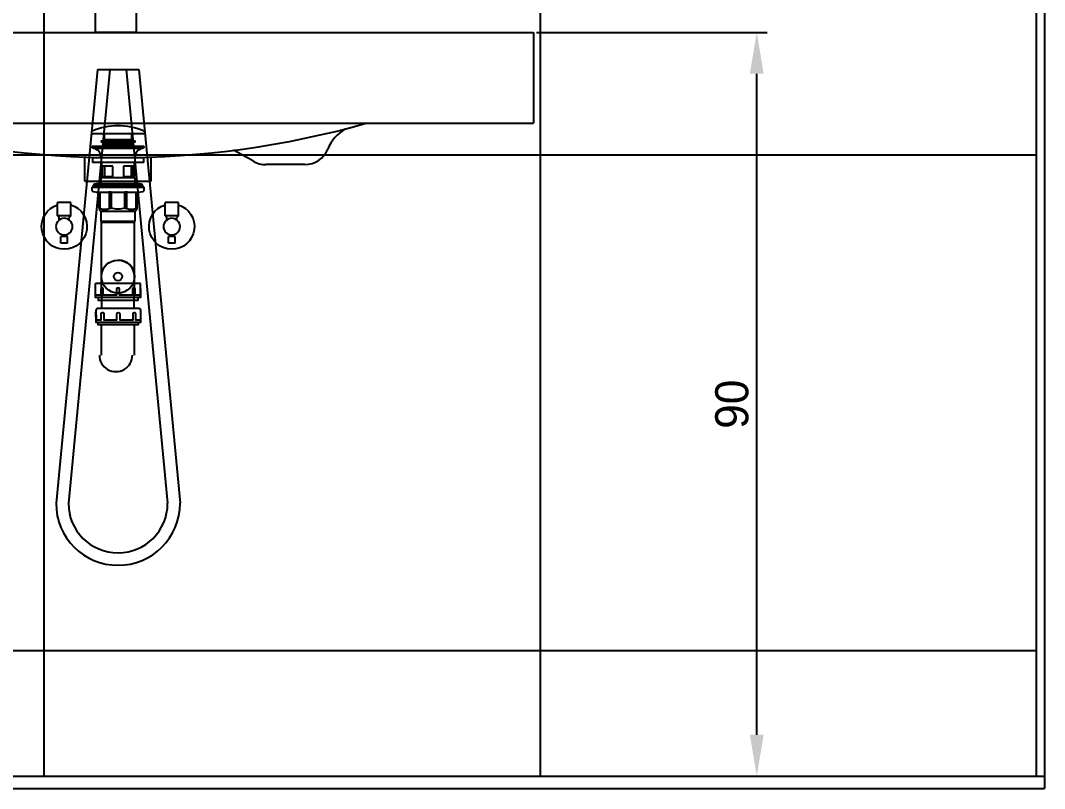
# Model space of a CAD drawing. Header units: millimetres. Extents: x 976 to 9349, y -714 to 2211.
# Drawn here: x 5440.2 to 5564, y 98.9 to 191.8 of the extents above; entities that cross this region are included whole.
import ezdxf

# ---------------------------------------------------------------- set-up
doc = ezdxf.new("R2010")
doc.units = ezdxf.units.MM
for name, color, linetype in [('Inst - odpływ', 35, 'Continuous'), ('Inst - woda', 220, 'Continuous'), ('Meble wnętrze', 52, 'Continuous'), ('Płytki', 254, 'Continuous'), ('Wbudowane', 175, 'Continuous'), ('Ściany', 7, 'Continuous')]:
    doc.layers.add(name, color=color, linetype=linetype)
doc.dimstyles.new('ISO-25', dxfattribs={"dimtxt": 4, "dimasz": 5, "dimexe": 1.25, "dimexo": 0.625, "dimgap": 1, "dimtad": 1, "dimtxsty": 'Standard', "dimcen": 2.5, "dimadec": 0, "dimazin": 0, "dimtfac": 1, "dimtmove": 0, "dimatfit": 3, "dimfxl": 1, "dimarcsym": 0})

# ---------------------------------------------------------------- blocks, each defined once
blk = doc.blocks.new('Z$W@#2421')
for p in [(237.3, 257.2), (0, 0)]:
    blk.add_line(p, (237.3, 0))
blk = doc.blocks.new('Z$W@#25874')
for p, q in [((0, 18), (0, 7)), ((0, 18), (100.5, 18)), ((100.5, 18), (100.5, 7)), ((0, 7), (100.5, 7)), ((50.05, 7), (50.45, 7)), ((46.25, 0), (46.25, 2.93)), ((54.25, 0), (54.25, 2.93)), ((27.67, 2), (32.38, 2)), ((72.83, 2), (68.12, 2)), ((46.25, 0), (54.25, 0))]:
    blk.add_line(p, q)
for centre, radius, start, end in [((50.25, 113.46), 110.61, 254.2627, 285.7373), ((20.25, 2), 5, 22.0243, 59.8717), ((80.25, 2), 5, 120.1283, 157.9757), ((27.67, 5), 3, 202.0243, 270), ((50.15, -24.06), 31.06, 116.4959, 121.4397), ((50.35, -24.06), 31.06, 58.5603, 63.5041), ((72.83, 5), 3, 270, 337.9757), ((32.38, 5), 3, 270, 301.4397), ((68.12, 5), 3, 238.5603, 270)]:
    blk.add_arc(centre, radius, start, end)
blk = doc.blocks.new('Z$W@#20518')
for p, q in [((0.64, 16.51), (0.68, 16.77)), ((0.64, 16.5), (0.64, 16.5)), ((0.69, 16.79), (0.65, 16.53)), ((4.35, 16.53), (4.31, 16.79)), ((4.36, 16.51), (4.32, 16.77)), ((4.36, 16.5), (4.36, 16.5)), ((4.95, 12.5), (4.38, 15.41)), ((0, 11.95), (0, 11.95)), ((0, 11.95), (0, 11)), ((0.02, 11.99), (0.02, 11.99)), ((0.1, 12.25), (0.14, 12.25)), ((0.14, 11.95), (0.14, 11)), ((0.19, 12), (0.64, 12)), ((0.59, 11.02), (0.59, 11.95)), ((0.59, 11.95), (0.59, 11.95)), ((2.5, 11.95), (0.59, 11.95)), ((4.41, 11.74), (0.59, 11.74)), ((0.59, 11.54), (0.93, 11.54)), ((0.59, 11.45), (0.89, 11.45)), ((1.9, 11.4), (0.59, 11.4)), ((1.81, 11.38), (0.59, 11.38)), ((0.64, 12), (4.36, 12)), ((4.41, 11.95), (2.5, 11.95)), ((4.41, 11.4), (3.1, 11.4)), ((4.41, 11.38), (3.19, 11.38)), ((3.92, 11.63), (3.95, 11.62)), ((4.07, 11.54), (4.41, 11.54)), ((4.11, 11.45), (4.41, 11.45)), ((4.36, 12), (4.81, 12)), ((4.41, 11.95), (4.41, 11.95)), ((4.41, 11.02), (4.41, 11.95)), ((4.86, 12.25), (4.9, 12.25)), ((4.86, 11.95), (4.86, 11)), ((4.99, 11.98), (4.99, 11.98)), ((5, 11.95), (5, 11.95)), ((5, 11), (5, 11.95)), ((0, 11), (0, 0)), ((1.31, 10.52), (1.31, 10.24)), ((1.47, 11.14), (1.4, 11.08)), ((1.4, 10.09), (1.4, 10.37)), ((1.4, 10.07), (1.4, 10.09)), ((1.4, 9.73), (1.4, 10.07)), ((1.6, 10.01), (1.6, 9.81)), ((1.9, 9.89), (1.68, 9.91)), ((1.95, 9.94), (1.76, 9.98)), ((1.96, 9.95), (1.77, 9.99)), ((2.05, 9.99), (1.9, 10.04)), ((1.9, 9.89), (1.9, 9.95)), ((2.06, 9.99), (1.92, 10.05)), ((1.96, 9.95), (1.96, 10.02)), ((2.06, 9.99), (2.06, 10.09)), ((2.25, 9.87), (2.06, 9.91)), ((2.18, 10.03), (2.08, 10.09)), ((2.27, 9.88), (2.08, 9.92)), ((2.2, 10.03), (2.1, 10.1)), ((2.2, 10.03), (2.2, 10.11)), ((2.35, 9.91), (2.24, 9.98)), ((2.38, 9.92), (2.27, 9.98)), ((2.27, 9.96), (2.27, 9.88)), ((2.33, 10.05), (2.28, 10.12)), ((2.35, 10.05), (2.3, 10.12)), ((2.35, 10.05), (2.35, 10.13)), ((2.38, 10), (2.38, 9.92)), ((2.48, 9.93), (2.48, 10)), ((2.49, 10.06), (2.49, 10.13)), ((2.51, 10.06), (2.51, 10.13)), ((2.52, 9.93), (2.52, 10)), ((2.62, 10), (2.62, 9.92)), ((2.62, 9.92), (2.72, 9.98)), ((2.65, 10.05), (2.65, 10.13)), ((2.65, 10.05), (2.7, 10.12)), ((2.65, 9.91), (2.76, 9.98)), ((2.67, 10.05), (2.72, 10.12)), ((2.73, 9.96), (2.73, 9.88)), ((2.73, 9.88), (2.92, 9.92)), ((2.75, 9.87), (2.94, 9.91)), ((2.8, 10.03), (2.8, 10.11)), ((2.8, 10.03), (2.9, 10.1)), ((2.82, 10.03), (2.92, 10.09)), ((2.93, 9.99), (2.93, 10.09)), ((2.93, 9.99), (3.08, 10.05)), ((2.95, 9.99), (3.1, 10.04)), ((3.04, 9.95), (3.04, 10.02)), ((3.04, 9.95), (3.23, 9.99)), ((3.05, 9.94), (3.24, 9.98)), ((3.1, 9.89), (3.1, 9.95)), ((3.1, 9.89), (3.32, 9.91)), ((3.4, 9.81), (3.4, 10.01)), ((3.6, 11.08), (3.53, 11.14)), ((3.6, 10.09), (3.6, 10.37)), ((3.6, 10.07), (3.6, 10.09)), ((3.6, 9.73), (3.6, 10.07)), ((3.69, 10.24), (3.69, 10.52)), ((5, 0), (5, 11)), ((1.87, 9.83), (1.65, 9.83)), ((1.87, 9.82), (1.65, 9.82)), ((1.65, 9.59), (1.73, 9.56)), ((1.89, 9.88), (1.68, 9.9)), ((1.68, 9.75), (1.68, 9.82)), ((1.88, 9.77), (1.68, 9.75)), ((1.89, 9.76), (1.68, 9.74)), ((1.76, 9.67), (1.76, 9.75)), ((1.93, 9.71), (1.76, 9.67)), ((1.94, 9.7), (1.77, 9.66)), ((1.87, 9.83), (1.87, 9.88)), ((1.87, 9.83), (1.87, 9.81)), ((1.89, 9.6), (1.89, 9.69)), ((2.03, 9.65), (1.89, 9.6)), ((2.04, 9.65), (1.91, 9.6)), ((2.23, 9.83), (1.98, 9.83)), ((2.22, 9.82), (1.98, 9.82)), ((2.04, 9.82), (2.04, 9.73)), ((2.24, 9.78), (2.04, 9.73)), ((2.25, 9.76), (2.05, 9.72)), ((2.07, 9.55), (2.07, 9.64)), ((2.16, 9.61), (2.07, 9.55)), ((2.17, 9.61), (2.08, 9.55)), ((2.22, 9.83), (2.22, 9.81)), ((2.22, 9.76), (2.22, 9.66)), ((2.33, 9.73), (2.22, 9.66)), ((2.23, 9.88), (2.23, 9.83)), ((2.36, 9.72), (2.25, 9.65)), ((2.27, 9.52), (2.27, 9.59)), ((2.32, 9.58), (2.27, 9.52)), ((2.34, 9.58), (2.29, 9.52)), ((2.36, 9.87), (2.45, 9.85)), ((2.41, 9.88), (2.47, 9.86)), ((2.45, 9.85), (2.45, 9.83)), ((2.47, 9.86), (2.47, 9.89)), ((2.47, 9.77), (2.47, 9.81)), ((2.48, 9.7), (2.48, 9.63)), ((2.49, 9.57), (2.49, 9.51)), ((2.51, 9.57), (2.51, 9.51)), ((2.52, 9.77), (2.52, 9.81)), ((2.52, 9.7), (2.52, 9.63)), ((2.53, 9.86), (2.53, 9.89)), ((2.59, 9.88), (2.53, 9.86)), ((2.64, 9.87), (2.55, 9.85)), ((2.55, 9.83), (2.55, 9.85)), ((2.64, 9.72), (2.75, 9.65)), ((2.66, 9.58), (2.71, 9.52)), ((2.67, 9.73), (2.78, 9.66)), ((2.68, 9.58), (2.73, 9.52)), ((2.73, 9.52), (2.73, 9.59)), ((2.75, 9.76), (2.95, 9.72)), ((2.76, 9.78), (2.96, 9.73)), ((2.77, 9.88), (2.77, 9.83)), ((2.77, 9.83), (3.02, 9.83)), ((2.77, 9.81), (2.77, 9.83)), ((2.77, 9.82), (3.02, 9.82)), ((2.78, 9.76), (2.78, 9.66)), ((2.82, 9.61), (2.92, 9.55)), ((2.84, 9.61), (2.93, 9.55)), ((2.93, 9.55), (2.93, 9.64)), ((2.96, 9.82), (2.96, 9.73)), ((2.96, 9.65), (3.09, 9.6)), ((2.97, 9.65), (3.11, 9.6)), ((3.06, 9.7), (3.23, 9.66)), ((3.07, 9.71), (3.24, 9.67)), ((3.11, 9.88), (3.32, 9.9)), ((3.11, 9.76), (3.32, 9.74)), ((3.11, 9.6), (3.11, 9.69)), ((3.12, 9.83), (3.12, 9.88)), ((3.12, 9.83), (3.35, 9.83)), ((3.12, 9.81), (3.12, 9.83)), ((3.12, 9.82), (3.35, 9.82)), ((3.12, 9.77), (3.32, 9.75)), ((3.24, 9.67), (3.24, 9.75)), ((3.27, 9.56), (3.35, 9.59)), ((3.32, 9.75), (3.32, 9.82)), ((5, 0), (0, 0))]:
    blk.add_line(p, q)
for centre, radius, start, end in [((-80.5, 16.89), 81.15, 359.1901, 359.7284), ((0.69, 16.5), 0.0495, 171.0221, 179.4698), ((-196.29, 17.87), 196.98, 359.3672, 359.589), ((200.46, 17.8), 196.15, 180.394, 180.6168), ((4.31, 16.5), 0.0495, 0.7416, 8.978), ((190.15, 17.78), 185.79, 180.3933, 180.6284), ((-7.98, 15.95), 8.62, 356.5795, 358.6095), ((0.44, 15.44), 0.183, 347.1801, 359.8156), ((2.5, 50.92), 35.27, 267.0452, 270.0066), ((2.5, 50.95), 35.3, 269.9945, 272.9537), ((12.23, 15.91), 7.87, 181.2674, 183.5083), ((4.61, 15.44), 0.235, 180.3966, 192.3432), ((0.66, 12.38), 0.618, 167.9971, 176.8535), ((0.55, 12.37), 0.511, 175.5338, 184.209), ((4.35, 12.38), 0.615, 3.2103, 11.9569), ((4.45, 12.37), 0.508, 355.8532, 4.7737), ((0.05, 11.95), 0.0459, 106.5926, 184.5187), ((2.5, 11.36), 2.45, 158.5015, 164.8573), ((0.19, 11.95), 0.0485, 91.869, 181.7561), ((0.61, 11.48), 0.1, 270, 311.4096), ((1.09, 11.43), 0.2, 93, 178.1439), ((1.09, 11.43), 0.2, 177.6713, 179.9994), ((1.09, 11.17), 0.2, 180, 194.1616), ((1.09, 11.17), 0.2, 180.1819, 180.6505), ((3.91, 11.43), 0.2, 1.8561, 87), ((3.91, 11.17), 0.2, 320.6652, 360), ((3.91, 11.43), 0.2, 359.9904, 2.3287), ((4.38, 11.48), 0.1, 228.5904, 270), ((2.5, 11.36), 2.45, 15.1427, 21.4985), ((4.88, 8.04), 3.96, 88.9415, 90.9118), ((4.81, 11.95), 0.049, 358.7771, 87.5479), ((4.95, 11.95), 0.0498, 69.8781, 89.9914), ((4.95, 11.95), 0.046, 355.5708, 73.4198), ((0.28, -47.32), 58.32, 89.823, 90.138), ((0.51, 11), 0.0484, 181.906, 193.6818), ((1.32, -167.23), 178.25, 89.6193, 90.233), ((1.15, 469.98), 458.99, 269.9307, 270.1679), ((2.5, 12.32), 2.32, 215.0915, 218.1672), ((2.5, 12.32), 2.32, 218.1672, 220.098), ((2.5, 12.32), 2.32, 220.098, 222.7031), ((2.5, 12.32), 2.32, 222.7031, 232.7215), ((1.09, 11.17), 0.2, 192.8648, 194.4052), ((2.5, 12.32), 2.32, 232.7215, 239.0421), ((2.5, 9.2), 0.733, 88.6316, 91.3684), ((2.5, 8.39), 1.67, 89.6565, 90.3435), ((3.57, -81.23), 92.25, 89.4809, 90.6667), ((2.5, 12.32), 2.32, 300.9571, 305.2578), ((2.5, 12.32), 2.32, 305.2578, 307.278), ((2.5, 12.32), 2.32, 307.278, 317.2965), ((2.5, 12.32), 2.32, 317.2965, 319.9523), ((2.5, 12.32), 2.32, 319.9523, 321.7065), ((2.5, 12.32), 2.32, 321.7065, 324.9085), ((4.36, 11.02), 0.0484, 324.8089, 0.3249), ((4.37, 11.01), 0.0415, 326.9045, 355.9878), ((4.49, 11), 0.049, 346.3516, 358.037), ((4.76, -276.88), 287.88, 89.981, 90.0448), ((1.77, 9.83), 0.119, 178.2011, 181.7989), ((1.96, 9.83), 0.0878, 177.554, 180), ((2.5, 11.03), 1.4, 269.2842, 270.7158), ((2.5, 11.78), 2.27, 269.7475, 270.2525), ((3.04, 9.83), 0.0878, 0, 2.446), ((3.23, 9.83), 0.119, 358.2011, 1.7989)]:
    blk.add_arc(centre, radius, start, end)
for centre, major_axis, ratio, start_param, end_param in [((2.5, 13.73), (0, -0.372), 0.900028, 1.570796, 4.712389), ((0.05, 11.95), (0.0353, -0.0355), 0.997523, 2.36032, 2.673084), ((2.5, 12.24), (-2.43, 0), 0.026177, 3.381498, 6.04328), ((2.5, 10.9), (-1.2, 0), 0.374607, 3.410231, 6.014782), ((2.5, 11.04), (1.12, 0), 0.374607, 0.032033, 3.10956), ((2.5, 10.97), (1.12, 0), 0.374607, 0.415914, 2.725679), ((2.5, 10.78), (-1.2, 0), 0.374607, 3.710852, 5.713971), ((2.5, 10.73), (1.12, 0), 0.374607, 0.738329, 2.403507), ((4.95, 11.95), (-0.0353, -0.0356), 0.994209, 3.612256, 3.92506), ((2.5, 9.6), (1.18, -0.7), 0.283658, 2.906058, 3.71371), ((2.5, 11.07), (1.15, 0), 0.374607, 3.141593, 3.216053), ((2.5, 9.91), (-1.19, 0), 0.374607, 3.545419, 5.879359), ((2.5, 9.84), (-1.07, 0), 0.374607, 0, 4.240349), ((2.5, 9.84), (-1.07, 0), 0.374607, 5.195623, 6.283185), ((2.5, 10.09), (-0.939, 0), 0.374607, 0.258502, 0.287956), ((2.5, 9.83), (-0.85, 0), 0.374607, -0.38943, -0.273564), ((2.5, 9.83), (-0.85, 0), 0.374607, -0.273564, -0.250034), ((2.5, 10.65), (1.2, 0), 0.374607, 0.951584, 2.188942), ((2.5, 10.63), (-1.19, 0), 0.374607, 4.196659, 5.226976), ((2.5, 9.83), (-0.625, 0), 0.374607, -0.539599, -0.507598), ((2.5, 9.84), (-1.07, 0), 0.374607, 4.240349, 5.195623), ((2.5, 9.83), (-0.625, 0), 0.374607, -0.801399, -0.769397), ((2.5, 9.83), (-0.625, 0), 0.374607, -1.063198, -1.031197), ((2.5, 9.83), (-0.625, 0), 0.374607, -1.324998, -1.292996), ((2.5, 9.83), (-0.275, 0), 0.374607, -1.110877, -0.983518), ((2.5, 9.83), (0.275, 0), 0.374607, 0.983518, 1.110877), ((2.5, 9.83), (0.625, 0), 0.374607, 1.292996, 1.324998), ((2.5, 9.83), (0.625, 0), 0.374607, 1.031197, 1.063198), ((2.5, 9.83), (0.625, 0), 0.374607, 0.769397, 0.801399), ((2.5, 9.83), (0.625, 0), 0.374607, 0.507598, 0.539599), ((2.5, 9.83), (0.85, 0), 0.374607, 0.273564, 0.38943), ((2.5, 9.83), (0.85, 0), 0.374607, 0.250034, 0.273564), ((2.5, 10.09), (0.939, 0), 0.374607, -0.287956, -0.258434), ((2.5, 9.6), (-1.18, -0.7), 0.283658, 2.569475, 3.377127), ((2.5, 11.07), (1.15, 0), 0.374607, 6.208725, 6.283185), ((2.5, 9.9), (1.19, 0), 0.374607, 3.530354, 3.916702), ((2.5, 9.84), (-1.08, 0), 0.374607, 0.388292, 2.765558), ((2.5, 9.83), (-0.85, 0), 0.374607, 6.033151, 6.27142), ((2.5, 9.83), (-0.85, 0), 0.374607, 0.011765, 0.250034), ((2.5, 9.83), (-0.85, 0), 0.374607, 0.250034, 0.273564), ((2.5, 9.83), (-0.85, 0), 0.374607, 0.273564, 0.511834), ((2.5, 9.83), (-0.85, 0), 0.374607, 0.511834, 0.535364), ((2.5, 9.83), (-0.85, 0), 0.374607, 0.535364, 0.773633), ((2.5, 9.83), (-0.625, 0), 0.374607, -0.2778, -0.245799), ((2.5, 9.83), (-0.85, 0), 0.374607, 0.773633, 0.797163), ((2.5, 9.83), (-0.85, 0), 0.374607, 0.797163, 1.035433), ((2.5, 9.83), (-0.525, 0), 0.374607, 0.490259, 0.556938), ((2.5, 9.83), (-0.85, 0), 0.374607, 1.035433, 1.058963), ((2.5, 9.83), (-0.85, 0), 0.374607, 1.058963, 1.297232), ((2.5, 9.83), (0.275, 0), 0.374607, 3.077913, 3.141593), ((2.5, 9.83), (-0.525, 0), 0.374607, 1.013858, 1.080537), ((2.5, 9.83), (-0.275, 0), 0.374607, -0.587278, -0.459919), ((2.5, 9.83), (-0.85, 0), 0.374607, 1.297232, 1.320762), ((2.5, 9.83), (-0.85, 0), 0.374607, 1.320762, 1.559031), ((2.5, 9.85), (-0.052, 0), 0.374607, 5.257664, 6.261509), ((2.5, 9.85), (-0.215, 0), 0.374607, 1.454254, 1.687339), ((2.5, 9.83), (0.85, 0), 0.374607, 4.724154, 4.962423), ((2.5, 9.85), (0.052, 0), 0.374607, 0.021676, 1.025521), ((2.5, 9.83), (0.85, 0), 0.374607, -1.320762, -1.297232), ((2.5, 9.83), (0.275, 0), 0.374607, 0.459919, 0.587278), ((2.5, 9.83), (0.85, 0), 0.374607, -1.297232, -1.058963), ((2.5, 9.83), (0.525, 0), 0.374607, -1.080537, -1.013858), ((2.5, 9.83), (-0.275, 0), 0.374607, 3.141593, 3.205272), ((2.5, 9.83), (0.85, 0), 0.374607, -1.058963, -1.035433), ((2.5, 9.83), (0.85, 0), 0.374607, -1.035433, -0.797163), ((2.5, 9.83), (0.525, 0), 0.374607, -0.556938, -0.490259), ((2.5, 9.83), (0.85, 0), 0.374607, -0.797163, -0.773633), ((2.5, 9.83), (0.625, 0), 0.374607, 0.245799, 0.2778), ((2.5, 9.83), (0.85, 0), 0.374607, -0.773633, -0.535364), ((2.5, 9.83), (0.85, 0), 0.374607, -0.535364, -0.511834), ((2.5, 9.83), (0.85, 0), 0.374607, -0.511834, -0.273564), ((2.5, 9.83), (0.85, 0), 0.374607, 0.011765, 0.250034), ((2.5, 9.83), (0.85, 0), 0.374607, 6.033151, 6.27142), ((2.5, 9.83), (0.85, 0), 0.374607, -0.273564, -0.250034), ((2.5, 9.9), (1.19, 0), 0.374607, -0.775109, -0.388761)]:
    blk.add_ellipse(centre, major_axis=major_axis, ratio=ratio, start_param=start_param, end_param=end_param)
for centre, major_axis in [((2.5, 9.84), (-1.01, 0)), ((2.5, 9.81), (0.9, 0)), ((2.5, 9.81), (-0.87, 0)), ((2.5, 9.81), (0.625, 0)), ((2.5, 9.81), (-0.525, 0)), ((2.5, 9.81), (-0.275, 0)), ((2.5, 9.81), (-0.215, 0)), ((2.5, 9.83), (-0.052, 0))]:
    blk.add_ellipse(centre, major_axis=major_axis, ratio=0.374607)
for points, degree, knots in [([(0.64, 16.51), (0.64, 16.55), (0.69, 16.58), (0.83, 16.63), (0.89, 16.64), (1.02, 16.67), (1.1, 16.69), (1.36, 16.73), (1.57, 16.75), (2.01, 16.77), (2.26, 16.78), (2.62, 16.78), (2.74, 16.78), (2.98, 16.77), (3.1, 16.77), (3.32, 16.75), (3.43, 16.74), (3.63, 16.72), (3.73, 16.71), (3.9, 16.69), (3.98, 16.67), (4.11, 16.64), (4.17, 16.63), (4.26, 16.59), (4.3, 16.58), (4.34, 16.55), (4.36, 16.53), (4.36, 16.51)], 3, [0.0026707, 0.0026707, 0.0026707, 0.0026707, 0.125, 0.125, 0.1875, 0.1875, 0.25, 0.25, 0.375, 0.375, 0.5, 0.5, 0.5625, 0.5625, 0.625, 0.625, 0.6875, 0.6875, 0.75, 0.75, 0.8125, 0.8125, 0.875, 0.875, 0.9375, 0.9375, 0.9973776, 0.9973776, 0.9973776, 0.9973776]), ([(1.81, 17.06), (1.8, 17.06), (1.76, 17.06), (1.7, 17.05), (1.62, 17.05), (1.55, 17.04), (1.48, 17.03), (1.41, 17.02), (1.34, 17.02), (1.28, 17.01), (1.22, 17), (1.16, 16.99), (1.1, 16.98), (1.05, 16.97), (1, 16.96), (0.95, 16.95), (0.91, 16.93), (0.87, 16.92), (0.83, 16.91), (0.8, 16.9), (0.77, 16.88), (0.75, 16.86), (0.72, 16.85), (0.71, 16.83), (0.7, 16.81), (0.69, 16.8), (0.69, 16.79), (0.68, 16.78), (0.68, 16.78), (0.68, 16.78)], 3, [0, 0, 0, 0, 0.019076, 0.060416, 0.10155, 0.142446, 0.183195, 0.224092, 0.265275, 0.306719, 0.348394, 0.390267, 0.432304, 0.474474, 0.51675, 0.559119, 0.601583, 0.644171, 0.686951, 0.730026, 0.77313, 0.817599, 0.862942, 0.900184, 0.932697, 0.961898, 0.9761, 0.988545, 1, 1, 1, 1]), ([(4.32, 16.46), (4.32, 16.47), (4.3, 16.49), (4.26, 16.52), (4.22, 16.54), (4.13, 16.57), (4.08, 16.59), (3.94, 16.62), (3.87, 16.63), (3.62, 16.67), (3.41, 16.69), (2.98, 16.72), (2.74, 16.72), (2.38, 16.72), (2.26, 16.72), (2.03, 16.72), (1.92, 16.71), (1.7, 16.7), (1.59, 16.69), (1.39, 16.67), (1.3, 16.66), (1.13, 16.63), (1.06, 16.62), (0.93, 16.59), (0.87, 16.57), (0.78, 16.54), (0.74, 16.52), (0.7, 16.49), (0.68, 16.47), (0.68, 16.46)], 3, [0, 0, 0, 0, 0.0625, 0.0625, 0.125, 0.125, 0.1875, 0.1875, 0.25, 0.25, 0.375, 0.375, 0.5, 0.5, 0.5625, 0.5625, 0.625, 0.625, 0.6875, 0.6875, 0.75, 0.75, 0.8125, 0.8125, 0.875, 0.875, 0.9375, 0.9375, 1, 1, 1, 1]), ([(4.32, 16.77), (4.31, 16.79), (4.3, 16.81), (4.26, 16.84), (4.22, 16.86), (4.13, 16.89), (4.07, 16.91), (3.94, 16.94), (3.86, 16.95), (3.61, 16.99), (3.41, 17), (2.98, 17.03), (2.74, 17.04), (2.38, 17.04), (2.26, 17.03), (2.03, 17.03), (1.92, 17.02), (1.7, 17.01), (1.59, 17), (1.4, 16.98), (1.3, 16.97), (1.05, 16.94), (0.92, 16.91), (0.75, 16.85), (0.7, 16.82), (0.69, 16.79)], 3, [0, 0, 0, 0, 0.0625, 0.0625, 0.125, 0.125, 0.1875, 0.1875, 0.25, 0.25, 0.375, 0.375, 0.5, 0.5, 0.5625, 0.5625, 0.625, 0.625, 0.6875, 0.6875, 0.75, 0.75, 0.875, 0.875, 0.981561, 0.981561, 0.981561, 0.981561]), ([(1.81, 17.06), (1.82, 17.06), (1.82, 17.06), (2.04, 17.07), (2.27, 17.08), (2.61, 17.08), (2.73, 17.08), (2.96, 17.07), (3.07, 17.07), (3.26, 17.05), (3.34, 17.05), (3.41, 17.04)], 3, [0.3731924, 0.3731924, 0.3731924, 0.3731924, 0.375, 0.375, 0.5, 0.5, 0.5625, 0.5625, 0.625, 0.625, 0.673548, 0.673548, 0.673548, 0.673548]), ([(4.32, 16.78), (4.32, 16.78), (4.31, 16.78), (4.31, 16.8), (4.3, 16.82), (4.29, 16.84), (4.27, 16.85), (4.25, 16.87), (4.22, 16.88), (4.19, 16.9), (4.16, 16.91), (4.12, 16.93), (4.08, 16.94), (4.03, 16.95), (3.99, 16.96), (3.94, 16.97), (3.88, 16.98), (3.83, 16.99), (3.77, 17), (3.7, 17.01), (3.64, 17.02), (3.57, 17.03), (3.5, 17.03), (3.45, 17.04), (3.42, 17.04), (3.42, 17.04)], 3, [0, 0, 0, 0, 0.0064, 0.04567, 0.08734, 0.127735, 0.168341, 0.214115, 0.264534, 0.316313, 0.367396, 0.417718, 0.467439, 0.516678, 0.5655, 0.613923, 0.661943, 0.709541, 0.756694, 0.803395, 0.850158, 0.897052, 0.944238, 0.991672, 1, 1, 1, 1]), ([(0.68, 15.69), (0.68, 15.64), (0.66, 15.59), (0.63, 15.5), (0.62, 15.47), (0.62, 15.43)], 3, [0, 0, 0, 0, 0.5, 0.5, 0.9501233, 0.9501233, 0.9501233, 0.9501233]), ([(0.62, 15.36), (0.62, 15.36), (0.62, 15.38), (0.62, 15.39), (0.62, 15.4)], 3, [0.93253152, 0.93253152, 0.93253152, 0.93253152, 0.94179482, 0.97733394, 0.97733394, 0.97733394, 0.97733394]), ([(2.5, 14.83), (2.5, 14.83), (2.48, 14.83), (2.34, 14.83), (2.13, 14.84), (1.88, 14.86), (1.7, 14.88), (1.52, 14.91), (1.31, 14.95), (1.07, 15.02), (0.85, 15.11), (0.72, 15.2), (0.66, 15.27), (0.63, 15.31), (0.62, 15.35), (0.62, 15.36)], 3, [0, 0, 0, 0, 0.0001601, 0.013885, 0.1383322, 0.2007896, 0.2632471, 0.3259081, 0.388569, 0.5140823, 0.6397244, 0.7652065, 0.8244941, 0.8832568, 0.9325315, 0.9325315, 0.9325315, 0.9325315]), ([(4.38, 15.42), (4.38, 15.42), (4.39, 15.38), (4.37, 15.32), (4.32, 15.24), (4.25, 15.17), (4.11, 15.09), (3.91, 15.02), (3.72, 14.96), (3.52, 14.92), (3.29, 14.88), (3.04, 14.86), (2.85, 14.84), (2.69, 14.84), (2.58, 14.83), (2.53, 14.83), (2.5, 14.83)], 3, [0, 0, 0, 0, 0.013688, 0.13744, 0.199859, 0.262484, 0.387994, 0.513659, 0.576516, 0.63929, 0.764355, 0.826785, 0.889216, 0.95154, 0.975767, 1, 1, 1, 1]), ([(4.38, 15.42), (4.38, 15.43), (4.38, 15.44), (4.37, 15.46), (4.37, 15.47), (4.37, 15.5), (4.36, 15.52), (4.34, 15.57), (4.34, 15.59), (4.33, 15.64), (4.32, 15.67), (4.32, 15.69)], 3, [0, 0, 0, 0, 0.125, 0.125, 0.25, 0.25, 0.5, 0.5, 0.75, 0.75, 1, 1, 1, 1]), ([(2.17, 13.73), (2.17, 13.72), (2.17, 13.72), (2.18, 13.64), (2.2, 13.56), (2.23, 13.5)], 3, [0.2436404, 0.2436404, 0.2436404, 0.2436404, 0.25, 0.25, 0.3522261, 0.3522261, 0.3522261, 0.3522261]), ([(2.77, 13.5), (2.8, 13.56), (2.82, 13.64), (2.82, 13.72), (2.82, 13.72), (2.82, 13.73)], 3, [0.6482126, 0.6482126, 0.6482126, 0.6482126, 0.75, 0.75, 0.75622, 0.75622, 0.75622, 0.75622]), ([(2.23, 13.5), (2.24, 13.48), (2.25, 13.47), (2.29, 13.42), (2.32, 13.38), (2.4, 13.33), (2.45, 13.32), (2.55, 13.32), (2.6, 13.33), (2.68, 13.38), (2.71, 13.42), (2.75, 13.47), (2.76, 13.48), (2.77, 13.5)], 3, [0.3522261, 0.3522261, 0.3522261, 0.3522261, 0.375, 0.375, 0.4375, 0.4375, 0.5, 0.5, 0.5625, 0.5625, 0.625, 0.625, 0.6482126, 0.6482126, 0.6482126, 0.6482126]), ([(0.04, 12.33), (0.04, 12.32), (0.04, 12.31), (0.04, 12.29), (0.05, 12.28), (0.06, 12.27), (0.07, 12.26), (0.08, 12.25), (0.09, 12.25), (0.1, 12.25), (0.1, 12.25)], 3, [0, 0, 0, 0, 0.125485, 0.332541, 0.485528, 0.616498, 0.73763, 0.867428, 0.99162, 1, 1, 1, 1]), ([(0.05, 12), (0.05, 12), (0.06, 12), (0.07, 12), (0.08, 12), (0.12, 12), (0.19, 12)], 2, [0, 0, 0, 0.25, 0.25, 0.5, 0.5, 1, 1, 1]), ([(0.59, 11.95), (0.59, 11.96), (0.6, 11.98), (0.61, 11.99), (0.63, 12), (0.64, 12)], 3, [0, 0, 0, 0, 0.5, 0.5, 1, 1, 1, 1]), ([(4.36, 12), (4.37, 12), (4.38, 11.99), (4.4, 11.98), (4.41, 11.96), (4.41, 11.95)], 3, [0, 0, 0, 0, 0.5, 0.5, 1, 1, 1, 1]), ([(4.9, 12.25), (4.9, 12.25), (4.91, 12.25), (4.92, 12.25), (4.93, 12.26), (4.94, 12.27), (4.95, 12.28), (4.96, 12.29), (4.96, 12.31), (4.96, 12.32), (4.96, 12.33)], 3, [0, 0, 0, 0, 0.011953, 0.132539, 0.26172, 0.385903, 0.512636, 0.652945, 0.8199, 1, 1, 1, 1]), ([(2.5, 7.5), (2.47, 7.5), (2.4, 7.5), (2.3, 7.51), (2.21, 7.53), (2.11, 7.56), (2.01, 7.59), (1.86, 7.66), (1.67, 7.78), (1.45, 7.96), (1.25, 8.18), (1.02, 8.48), (0.79, 8.89), (0.62, 9.28), (0.53, 9.54), (0.47, 9.71), (0.37, 10.02), (0.27, 10.38), (0.19, 10.73), (0.16, 10.91), (0.14, 11)], 3, [0, 0, 0, 0, 0.020145, 0.040425, 0.060949, 0.081821, 0.103143, 0.125008, 0.184476, 0.249931, 0.309364, 0.374919, 0.499874, 0.624886, 0.656145, 0.687405, 0.749922, 0.874957, 0.937481, 1, 1, 1, 1]), ([(2.5, 10.77), (2.39, 10.77), (2.29, 10.77), (2.09, 10.76), (1.99, 10.75), (1.71, 10.71), (1.56, 10.67), (1.34, 10.57), (1.28, 10.51), (1.27, 10.42), (1.28, 10.39), (1.31, 10.36)], 3, [0, 0, 0, 0, 0.125, 0.125, 0.25, 0.25, 0.5, 0.5, 0.75, 0.75, 0.8691703, 0.8691703, 0.8691703, 0.8691703]), ([(2.5, 7.5), (2.6, 7.5), (2.8, 7.52), (3.03, 7.59), (3.28, 7.72), (3.54, 7.93), (3.78, 8.21), (3.96, 8.46), (4.11, 8.7), (4.24, 8.97), (4.36, 9.23), (4.46, 9.48), (4.55, 9.77), (4.64, 10.05), (4.71, 10.32), (4.77, 10.54), (4.81, 10.73), (4.84, 10.87), (4.85, 10.96), (4.86, 11)], 6, [0, 0, 0, 0, 0, 0, 0, 0.124771, 0.24198, 0.296993, 0.355535, 0.423178, 0.479877, 0.533835, 0.620794, 0.694291, 0.737046, 0.794752, 0.88218, 0.94109, 1, 1, 1, 1, 1, 1, 1]), ([(2.5, 10.77), (2.61, 10.77), (2.71, 10.77), (2.91, 10.76), (3.01, 10.75), (3.29, 10.71), (3.44, 10.67), (3.66, 10.57), (3.72, 10.51), (3.73, 10.42), (3.72, 10.39), (3.69, 10.36)], 3, [0, 0, 0, 0, 0.125, 0.125, 0.25, 0.25, 0.5, 0.5, 0.75, 0.75, 0.86917, 0.86917, 0.86917, 0.86917]), ([(4.4, 10.99), (4.4, 10.99), (4.4, 10.99), (4.4, 10.99), (4.4, 10.99), (4.4, 10.99)], 3, [0.89292728, 0.89292728, 0.89292728, 0.89292728, 0.90625, 0.90625, 0.91214376, 0.91214376, 0.91214376, 0.91214376])]:
    blk.add_open_spline(points, degree=degree, knots=knots)
for points in [[(0.64, 16.51), (0.64, 16.51), (0.64, 16.51), (0.64, 16.51)], [(4.36, 16.51), (4.36, 16.51), (4.36, 16.51), (4.36, 16.51)], [(0.62, 15.36), (0.42, 14.35), (0.23, 13.36), (0.04, 12.38)], [(4.96, 12.38), (4.77, 13.36), (4.58, 14.35), (4.38, 15.36)], [(0.14, 12.25), (0.14, 12.25), (0.14, 12.25), (0.14, 12.25)], [(0.89, 11.17), (0.89, 11.17), (0.89, 11.17), (0.89, 11.17)], [(4.11, 11.17), (4.11, 11.17), (4.11, 11.17), (4.11, 11.17)], [(4.86, 12.25), (4.86, 12.25), (4.86, 12.25), (4.86, 12.25)], [(0.6, 10.99), (0.6, 10.99), (0.6, 10.99), (0.6, 10.99)], [(4.06, 11.04), (4.06, 11.04), (4.06, 11.04), (4.06, 11.04)], [(4.41, 11.02), (4.41, 11.02), (4.41, 11.02), (4.41, 11.02)]]:
    blk.add_open_spline(points, degree=3)
blk = doc.blocks.new('Z$W@#14109')
for p, q in [((0, 10.91), (0, 10.84)), ((0.09, 10.75), (0.22, 10.73)), ((6.23, 10.73), (0.22, 10.73)), ((1.57, 9.97), (1.53, 9.86)), ((1.56, 10.73), (1.57, 10.71)), ((4.88, 10.71), (1.57, 10.71)), ((1.57, 10.71), (1.57, 10)), ((4.88, 10), (1.57, 10)), ((4.88, 10.71), (4.89, 10.73)), ((4.88, 10), (4.88, 10.71)), ((4.92, 9.86), (4.88, 9.97)), ((6.23, 10.73), (6.36, 10.75)), ((6.45, 10.84), (6.45, 10.91)), ((6.33, 9.04), (0.12, 9.04)), ((6.33, 9.04), (0.12, 9.04)), ((0.12, 9.04), (0.31, 8.96)), ((6.3, 9.19), (0.15, 9.19)), ((6.14, 8.96), (0.31, 8.96)), ((0.34, 8.96), (0.34, 8.94)), ((6.12, 8.94), (0.34, 8.94)), ((1.53, 9.86), (1.2, 9.83)), ((1.2, 9.73), (1.53, 9.7)), ((4.92, 9.86), (1.53, 9.86)), ((4.92, 9.7), (1.53, 9.7)), ((1.53, 9.7), (1.57, 9.59)), ((1.72, 9.5), (1.57, 9.49)), ((4.88, 9.49), (1.57, 9.49)), ((1.57, 9.49), (1.57, 9.33)), ((4.88, 9.33), (1.57, 9.33)), ((1.57, 9.33), (1.62, 9.28)), ((1.61, 9.56), (4.84, 9.56)), ((4.83, 9.28), (1.62, 9.28)), ((1.72, 9.56), (1.72, 9.5)), ((4.74, 9.5), (1.72, 9.5)), ((2.13, 9.28), (2.13, 9.19)), ((4.33, 9.19), (4.33, 9.28)), ((4.74, 9.5), (4.74, 9.56)), ((4.88, 9.49), (4.74, 9.5)), ((4.83, 9.28), (4.88, 9.33)), ((4.88, 9.59), (4.92, 9.7)), ((4.88, 9.33), (4.88, 9.49)), ((5.25, 9.83), (4.92, 9.86)), ((4.92, 9.7), (5.25, 9.73)), ((6.12, 8.94), (6.12, 8.96)), ((6.14, 8.96), (6.33, 9.04)), ((0.13, 7.84), (6.33, 7.84)), ((0.13, 7.84), (0.13, 7.24)), ((1.18, 7.87), (1.18, 7.84)), ((5.28, 7.84), (5.28, 7.87)), ((6.33, 7.24), (6.33, 7.84)), ((6.33, 7.24), (0.13, 7.24)), ((1.23, 7.24), (1.23, 5.37)), ((1.33, 6.79), (1.33, 5.55)), ((2.58, 6.79), (1.33, 6.79)), ((1.59, 6.79), (1.59, 5.55)), ((2.57, 6.79), (2.57, 5.55)), ((2.57, 6.79), (2.57, 5.55)), ((2.58, 5.55), (2.58, 6.79)), ((2.58, 5.55), (2.58, 6.79)), ((3.88, 6.79), (3.88, 5.55)), ((5.12, 6.79), (3.88, 6.79)), ((4.86, 5.55), (4.86, 6.79)), ((4.86, 6.79), (4.86, 5.55)), ((4.86, 6.74), (4.86, 5.55)), ((4.86, 6.74), (4.86, 5.55)), ((4.86, 5.55), (4.86, 6.73)), ((5.12, 5.55), (5.12, 6.79)), ((5.22, 5.37), (5.22, 7.24)), ((5.29, 5.37), (1.16, 5.37)), ((1.16, 5.37), (1.16, 4.65)), ((1.33, 5.55), (2.58, 5.55)), ((3.88, 5.55), (5.12, 5.55)), ((5.29, 4.65), (5.29, 5.37)), ((0.05, 4.27), (6.4, 4.27)), ((0.05, 4.27), (0.05, 3.9)), ((0.17, 3.75), (0.77, 3.64)), ((0.23, 4.5), (6.23, 4.5)), ((0.23, 4.5), (0.23, 4.27)), ((5.83, 4.65), (0.63, 4.65)), ((5.68, 3.64), (6.28, 3.75)), ((6.23, 4.27), (6.23, 4.5)), ((6.4, 3.9), (6.4, 4.27)), ((0.64, 3.67), (5.81, 3.67)), ((0.9, 3.67), (0.77, 3.67)), ((0.94, 1.73), (0.94, 3.47)), ((0.94, 3.47), (0.94, 3.47)), ((0.94, 3.47), (0.94, 3.47)), ((1.04, 3.47), (1.04, 1.73)), ((1.04, 3.47), (1.04, 3.47)), ((2.39, 3.67), (2.08, 3.67)), ((2.18, 1.73), (2.18, 3.47)), ((2.18, 3.47), (2.18, 3.47)), ((2.41, 3.47), (2.41, 1.73)), ((2.41, 3.47), (2.41, 3.47)), ((4.04, 1.73), (4.04, 3.47)), ((4.04, 3.47), (4.04, 3.47)), ((4.37, 3.67), (4.06, 3.67)), ((4.27, 3.47), (4.27, 1.73)), ((4.27, 3.47), (4.27, 3.47)), ((5.41, 1.73), (5.41, 3.47)), ((5.41, 3.47), (5.41, 3.47)), ((5.51, 3.47), (5.51, 1.73)), ((5.51, 3.47), (5.51, 3.47)), ((5.51, 3.47), (5.51, 3.47)), ((5.68, 3.67), (5.55, 3.67)), ((5.68, 3.67), (5.68, 3.64)), ((0.94, 1.73), (0.94, 1.59)), ((0.94, 1.73), (1.04, 1.73)), ((0.94, 1.59), (1.16, 1.37)), ((1.16, 1.37), (5.3, 1.37)), ((1.16, 1.37), (1.16, 0.14)), ((2.18, 1.73), (2.41, 1.73)), ((4.04, 1.73), (4.27, 1.73)), ((5.3, 1.37), (5.51, 1.59)), ((5.3, 0.14), (5.3, 1.37)), ((5.41, 1.73), (5.51, 1.73)), ((5.51, 1.73), (5.51, 1.59)), ((1.16, 0.14), (5.3, 0.14)), ((1.16, 0.14), (1.23, 0.1)), ((5.22, 0.1), (1.23, 0.1)), ((5.22, 0), (1.23, 0)), ((1.28, 0.1), (1.28, 0)), ((5.18, 0), (1.28, 0)), ((5.18, 0), (5.18, 0.1)), ((5.22, 0.1), (5.3, 0.14))]:
    blk.add_line(p, q)
for centre, radius, start, end in [((3.23, 3.64), 8.04, 67.014, 112.986), ((0.14, 10.91), 0.14, 112.986, 180), ((0.1, 10.84), 0.1, 180, 262), ((1.61, 9.95), 0.05, 90, 159.5317), ((4.84, 9.95), 0.05, 20.4683, 90), ((6.31, 10.91), 0.14, 0, 67.014), ((6.35, 10.84), 0.1, 278, 0), ((0.15, 9.11), 0.075, 90, 247.3013), ((0.15, 9.11), 0.075, 246.3243, 246.8128), ((0.08, 7.87), 1.1, 0, 76.328), ((1.21, 9.78), 0.05, 94.5, 265.5), ((1.61, 9.61), 0.05, 200.492, 270), ((4.84, 9.61), 0.05, 270, 339.508), ((5.25, 9.78), 0.05, 274.5, 85.5), ((6.38, 7.87), 1.1, 103.672, 180), ((6.3, 9.11), 0.075, 292.6987, 90), ((6.3, 9.11), 0.075, 293.1872, 293.6757), ((1.78, 6.66), 0.2, 139.4583, 157.9566), ((4.68, 6.66), 0.2, 21.4873, 40.5417), ((4.67, 6.66), 0.2, 21.0401, 40.5417), ((0.2, 3.9), 0.15, 180, 260), ((0.63, 4.05), 0.6, 90, 131.4096), ((5.83, 4.05), 0.6, 48.5904, 90), ((6.25, 3.9), 0.15, 280, 0), ((0.74, 3.47), 0.203, 0.7183, 79.9086), ((5.71, 3.47), 0.203, 100.0766, 179.2964), ((5.71, 3.47), 0.203, 177.6137, 179.2817), ((1.61, 2.83), 1.25, 242.5951, 297.4049), ((4.84, 2.83), 1.25, 242.5951, 297.4049)]:
    blk.add_arc(centre, radius, start, end)
for points, knots in [([(0.77, 3.64), (0.79, 3.64), (0.81, 3.63), (0.85, 3.62), (0.87, 3.6), (0.89, 3.58), (0.9, 3.56), (0.92, 3.53), (0.94, 3.49), (0.94, 3.46), (0.94, 3.44)], [0, 0, 0, 0, 0.15789, 0.285238, 0.381823, 0.452383, 0.542561, 0.663962, 0.81653, 1, 1, 1, 1]), ([(0.9, 3.67), (0.91, 3.66), (0.93, 3.66), (0.96, 3.64), (0.98, 3.62), (1.01, 3.59), (1.03, 3.54), (1.03, 3.49), (1.04, 3.47)], [0, 0, 0, 0, 0.151423, 0.251026, 0.383445, 0.501565, 0.759992, 1, 1, 1, 1]), ([(2.18, 3.47), (2.18, 3.48), (2.18, 3.52), (2.17, 3.56), (2.16, 3.6), (2.14, 3.62), (2.12, 3.64), (2.1, 3.66), (2.09, 3.66), (2.08, 3.67)], [0, 0, 0, 0, 0.158155, 0.324554, 0.499143, 0.617079, 0.749328, 0.848779, 1, 1, 1, 1]), ([(2.39, 3.67), (2.39, 3.66), (2.4, 3.66), (2.4, 3.64), (2.41, 3.62), (2.41, 3.59), (2.41, 3.54), (2.41, 3.49), (2.41, 3.47)], [0, 0, 0, 0, 0.151423, 0.251026, 0.383445, 0.501565, 0.759992, 1, 1, 1, 1]), ([(4.04, 3.47), (4.04, 3.48), (4.04, 3.52), (4.04, 3.56), (4.04, 3.6), (4.04, 3.62), (4.05, 3.64), (4.05, 3.66), (4.06, 3.66), (4.06, 3.67)], [0, 0, 0, 0, 0.158155, 0.324554, 0.499143, 0.617079, 0.749328, 0.848779, 1, 1, 1, 1]), ([(4.37, 3.67), (4.36, 3.66), (4.35, 3.66), (4.33, 3.64), (4.31, 3.62), (4.29, 3.59), (4.27, 3.54), (4.27, 3.49), (4.27, 3.47)], [0, 0, 0, 0, 0.151423, 0.251026, 0.383445, 0.501565, 0.759992, 1, 1, 1, 1]), ([(5.41, 3.47), (5.42, 3.48), (5.42, 3.52), (5.43, 3.56), (5.45, 3.6), (5.47, 3.62), (5.49, 3.64), (5.52, 3.66), (5.54, 3.66), (5.55, 3.67)], [0, 0, 0, 0, 0.158155, 0.324554, 0.499143, 0.617079, 0.749328, 0.848779, 1, 1, 1, 1]), ([(5.51, 3.44), (5.51, 3.46), (5.51, 3.49), (5.52, 3.52), (5.54, 3.54), (5.55, 3.56), (5.57, 3.59), (5.59, 3.61), (5.63, 3.63), (5.66, 3.64), (5.68, 3.64)], [0, 0, 0, 0, 0.157707, 0.284932, 0.381532, 0.45214, 0.542348, 0.663657, 0.816294, 1, 1, 1, 1]), ([(4.04, 1.73), (3.77, 1.64), (3.5, 1.59), (2.95, 1.58), (2.68, 1.64), (2.41, 1.73)], [0, 0, 0, 0, 0.5, 0.5, 1, 1, 1, 1])]:
    blk.add_open_spline(points, degree=3, knots=knots)
blk = doc.blocks.new('Z$W@#21502')
for p, q in [((3.15, 4.9), (2.35, 4.9)), ((2.35, 4.9), (2.35, 4.1)), ((3.15, 4.1), (2.35, 4.1)), ((2.55, 4.1), (2.55, 3.88)), ((2.95, 4.1), (2.95, 3.88)), ((3.15, 4.9), (3.15, 4.1)), ((1.95, 1.58), (2.15, 1.79)), ((1.95, 1.58), (1.95, 0)), ((3.55, 1.58), (1.95, 1.58)), ((2.15, 2.1), (2.15, 1.79)), ((3.35, 2.1), (3.35, 1.79)), ((3.55, 1.58), (3.35, 1.79)), ((3.55, 1.58), (3.55, 0)), ((3.55, 0), (1.95, 0))]:
    blk.add_line(p, q)
blk.add_circle((2.75, 2.9), 1)
blk.add_arc((2.75, 2.9), 2.75, 286.9124, 253.0876)
blk = doc.blocks.new('Z$W@#75')
for p, q in [((27.19, 16.68), (22.19, -35.82)), ((28.7, 16.68), (23.69, -35.82)), ((27.19, 16.68), (32.19, 16.68)), ((30.67, 16.68), (35.69, -35.82)), ((32.19, 16.68), (37.19, -35.82))]:
    blk.add_line(p, q)
for radius in [7.5, 6]:
    blk.add_arc((29.69, -35.82), radius, 180, 0)
blk = doc.blocks.new('*D318')
at = {"layer": 'Defpoints', "color": 0}
for p in [(5501.98, 190.39), (5529.23, 190.39), (5503.03, 100.39)]:
    blk.add_point(p, dxfattribs=at)
at = {"layer": 'Inst - woda', "color": 0, "lineweight": -2}
for p, q in [((5502.6, 190.39), (5530.48, 190.39)), ((5529.23, 105.39), (5529.23, 185.39)), ((5503.65, 100.39), (5530.48, 100.39))]:
    blk.add_line(p, q, dxfattribs=at)
at = {"layer": 'Inst - woda', "color": 0}
for points in [[(5530.06, 185.39), (5528.39, 185.39), (5529.23, 190.39)], [(5528.39, 105.39), (5530.06, 105.39), (5529.23, 100.39)]]:
    blk.add_solid(points, dxfattribs=at)
at = {"layer": 'Inst - woda', "color": 0, "insert": (5526.23, 145.39), "char_height": 4, "attachment_point": 5, "rotation": 90}
blk.add_mtext('90', dxfattribs=at)

msp = doc.modelspace()

# ---------------------------------------------------------------- linework, layer by layer
at = {"layer": 'Inst - odpływ'}
for p, q in [((5449.977, 159.989), (5449.977, 167.537)), ((5453.979, 159.989), (5453.979, 167.537)), ((5454.7, 159.989), (5449.256, 159.989)), ((5449.256, 158.306), (5449.256, 159.989)), ((5454.7, 158.306), (5454.7, 159.989)), ((5449.978, 151.331), (5449.978, 154.982)), ((5453.978, 151.331), (5453.978, 154.982))]:
    msp.add_line(p, q, dxfattribs=at)
for radius in [2, 0.5]:
    msp.add_circle((5451.978, 160.837), radius, dxfattribs=at)
msp.add_arc((5451.728, 151.331), 2, 179.99999, 0.00001, dxfattribs=at)
at = {"layer": 'Inst - odpływ', "color": 250}
for points, knots in [([(5450.009, 156.979), (5450.009, 156.979), (5449.967, 160.839), (5449.967, 160.839), (5449.967, 160.839), (5449.967, 161.942), (5450.862, 162.837), (5451.965, 162.837), (5451.965, 162.837), (5451.965, 162.837), (5451.969, 162.837), (5451.978, 162.837)], [0, 0, 0, 0, 0.25, 0.25, 0.25, 0.25, 0.5, 0.5, 0.5, 0.5, 0.50752371, 0.50752371, 0.50752371, 0.50752371]), ([(5453.947, 156.979), (5453.947, 156.979), (5453.988, 160.839), (5453.988, 160.839), (5453.988, 160.839), (5453.988, 161.942), (5453.094, 162.837), (5451.991, 162.837), (5451.991, 162.837), (5451.991, 162.837), (5451.986, 162.837), (5451.978, 162.837)], [0, 0, 0, 0, 0.25, 0.25, 0.25, 0.25, 0.5, 0.5, 0.5, 0.5, 0.50752371, 0.50752371, 0.50752371, 0.50752371]), ([(5454.7, 159.4), (5454.7, 159.4), (5454.7, 158.306), (5454.7, 158.306), (5454.7, 158.306), (5454.7, 158.306), (5449.256, 158.306), (5449.256, 158.306), (5449.256, 158.306), (5449.256, 158.306), (5449.256, 159.503), (5449.256, 159.503)], [0, 0, 0, 0, 0.25, 0.25, 0.25, 0.25, 0.5, 0.5, 0.5, 0.5, 1, 1, 1, 1]), ([(5454.679, 158.587), (5454.679, 158.587), (5454.052, 158.594), (5454.052, 158.594), (5454.052, 158.594), (5454.052, 158.594), (5454.052, 159.285), (5454.052, 159.285), (5454.052, 159.285), (5454.052, 159.285), (5454.036, 159.363), (5454.036, 159.363), (5454.036, 159.363), (5454.036, 159.363), (5454.013, 159.433), (5454.013, 159.433), (5454.013, 159.433), (5454.013, 159.433), (5453.928, 159.495), (5453.928, 159.495), (5453.928, 159.495), (5453.928, 159.495), (5453.811, 159.487), (5453.811, 159.487), (5453.811, 159.487), (5453.811, 159.487), (5453.765, 159.441), (5453.765, 159.441), (5453.765, 159.441), (5453.765, 159.441), (5453.734, 159.34), (5453.734, 159.34), (5453.734, 159.34), (5453.734, 159.34), (5453.734, 158.594), (5453.734, 158.594), (5453.734, 158.594), (5453.734, 158.594), (5452.176, 158.594), (5452.176, 158.594), (5452.176, 158.594), (5452.176, 158.594), (5452.176, 159.296), (5452.176, 159.296), (5452.176, 159.296), (5452.176, 159.406), (5452.087, 159.494), (5451.978, 159.494), (5451.978, 159.494), (5451.868, 159.494), (5451.78, 159.406), (5451.78, 159.296), (5451.78, 159.296), (5451.78, 159.296), (5451.781, 158.594), (5451.781, 158.594), (5451.781, 158.594), (5451.781, 158.594), (5450.193, 158.594), (5450.193, 158.594), (5450.193, 158.594), (5450.193, 158.594), (5450.201, 159.34), (5450.201, 159.34), (5450.201, 159.34), (5450.201, 159.34), (5450.154, 159.433), (5450.154, 159.433), (5450.154, 159.433), (5450.154, 159.433), (5450.077, 159.487), (5450.077, 159.487), (5450.077, 159.487), (5450.077, 159.487), (5449.984, 159.487), (5449.984, 159.487), (5449.984, 159.487), (5449.984, 159.487), (5449.929, 159.402), (5449.929, 159.402), (5449.929, 159.402), (5449.929, 159.402), (5449.914, 159.301), (5449.914, 159.301), (5449.914, 159.301), (5449.914, 159.301), (5449.914, 158.587), (5449.914, 158.587), (5449.914, 158.587), (5449.914, 158.587), (5449.279, 158.594), (5449.279, 158.594)], [0, 0, 0, 0, 0.0416667, 0.0416667, 0.0416667, 0.0416667, 0.0833333, 0.0833333, 0.0833333, 0.0833333, 0.125, 0.125, 0.125, 0.125, 0.1666667, 0.1666667, 0.1666667, 0.1666667, 0.2083333, 0.2083333, 0.2083333, 0.2083333, 0.25, 0.25, 0.25, 0.25, 0.2916667, 0.2916667, 0.2916667, 0.2916667, 0.3333333, 0.3333333, 0.3333333, 0.3333333, 0.375, 0.375, 0.375, 0.375, 0.4166667, 0.4166667, 0.4166667, 0.4166667, 0.4583333, 0.4583333, 0.4583333, 0.4583333, 0.5, 0.5, 0.5, 0.5, 0.5416667, 0.5416667, 0.5416667, 0.5416667, 0.5833333, 0.5833333, 0.5833333, 0.5833333, 0.625, 0.625, 0.625, 0.625, 0.6666667, 0.6666667, 0.6666667, 0.6666667, 0.7083333, 0.7083333, 0.7083333, 0.7083333, 0.75, 0.75, 0.75, 0.75, 0.7916667, 0.7916667, 0.7916667, 0.7916667, 0.8333333, 0.8333333, 0.8333333, 0.8333333, 0.875, 0.875, 0.875, 0.875, 0.9166667, 0.9166667, 0.9166667, 0.9166667, 1, 1, 1, 1]), ([(5449.586, 158.296), (5449.586, 158.296), (5449.589, 157.972), (5449.589, 157.972), (5449.589, 157.972), (5449.589, 157.972), (5454.406, 157.972), (5454.406, 157.972), (5454.406, 157.972), (5454.406, 157.972), (5454.4, 158.296), (5454.4, 158.296)], [0, 0, 0, 0, 0.25, 0.25, 0.25, 0.25, 0.5, 0.5, 0.5, 0.5, 1, 1, 1, 1]), ([(5449.367, 155.575), (5449.367, 155.575), (5449.347, 156.8), (5449.347, 156.8), (5449.347, 156.8), (5449.347, 156.909), (5449.435, 156.998), (5449.545, 156.998), (5449.545, 156.998), (5449.545, 156.998), (5454.474, 156.997), (5454.474, 156.997), (5454.474, 156.997), (5454.474, 156.997), (5454.607, 156.963), (5454.607, 156.963), (5454.607, 156.963), (5454.607, 156.963), (5454.666, 156.863), (5454.666, 156.863), (5454.666, 156.863), (5454.666, 156.863), (5454.691, 156.712), (5454.691, 156.712), (5454.691, 156.712), (5454.691, 156.712), (5454.682, 155.584), (5454.682, 155.584)], [0, 0, 0, 0, 0.125, 0.125, 0.125, 0.125, 0.25, 0.25, 0.25, 0.25, 0.375, 0.375, 0.375, 0.375, 0.5, 0.5, 0.5, 0.5, 0.625, 0.625, 0.625, 0.625, 0.75, 0.75, 0.75, 0.75, 1, 1, 1, 1]), ([(5449.264, 156.519), (5449.264, 156.519), (5449.297, 155.315), (5449.297, 155.315), (5449.297, 155.315), (5449.297, 155.315), (5454.741, 155.315), (5454.741, 155.315), (5454.741, 155.315), (5454.741, 155.315), (5454.757, 156.511), (5454.757, 156.511)], [0, 0, 0, 0, 0.25, 0.25, 0.25, 0.25, 0.5, 0.5, 0.5, 0.5, 1, 1, 1, 1]), ([(5449.318, 155.595), (5449.318, 155.595), (5449.945, 155.603), (5449.945, 155.603), (5449.945, 155.603), (5449.945, 155.603), (5449.945, 156.294), (5449.945, 156.294), (5449.945, 156.294), (5449.945, 156.294), (5449.961, 156.372), (5449.961, 156.372), (5449.961, 156.372), (5449.961, 156.372), (5449.984, 156.441), (5449.984, 156.441), (5449.984, 156.441), (5449.984, 156.441), (5450.069, 156.504), (5450.069, 156.504), (5450.069, 156.504), (5450.069, 156.504), (5450.186, 156.496), (5450.186, 156.496), (5450.186, 156.496), (5450.186, 156.496), (5450.232, 156.449), (5450.232, 156.449), (5450.232, 156.449), (5450.232, 156.449), (5450.263, 156.348), (5450.263, 156.348), (5450.263, 156.348), (5450.263, 156.348), (5450.263, 155.603), (5450.263, 155.603), (5450.263, 155.603), (5450.263, 155.603), (5451.821, 155.603), (5451.821, 155.603), (5451.821, 155.603), (5451.821, 155.603), (5451.821, 156.305), (5451.821, 156.305), (5451.821, 156.305), (5451.821, 156.414), (5451.91, 156.503), (5452.019, 156.503), (5452.019, 156.503), (5452.129, 156.503), (5452.217, 156.414), (5452.217, 156.305), (5452.217, 156.305), (5452.217, 156.305), (5452.216, 155.603), (5452.216, 155.603), (5452.216, 155.603), (5452.216, 155.603), (5453.804, 155.603), (5453.804, 155.603), (5453.804, 155.603), (5453.804, 155.603), (5453.796, 156.348), (5453.796, 156.348), (5453.796, 156.348), (5453.796, 156.348), (5453.843, 156.441), (5453.843, 156.441), (5453.843, 156.441), (5453.843, 156.441), (5453.92, 156.496), (5453.92, 156.496), (5453.92, 156.496), (5453.92, 156.496), (5454.013, 156.496), (5454.013, 156.496), (5454.013, 156.496), (5454.013, 156.496), (5454.068, 156.41), (5454.068, 156.41), (5454.068, 156.41), (5454.068, 156.41), (5454.083, 156.31), (5454.083, 156.31), (5454.083, 156.31), (5454.083, 156.31), (5454.083, 155.595), (5454.083, 155.595), (5454.083, 155.595), (5454.083, 155.595), (5454.718, 155.603), (5454.718, 155.603)], [0, 0, 0, 0, 0.0416667, 0.0416667, 0.0416667, 0.0416667, 0.0833333, 0.0833333, 0.0833333, 0.0833333, 0.125, 0.125, 0.125, 0.125, 0.1666667, 0.1666667, 0.1666667, 0.1666667, 0.2083333, 0.2083333, 0.2083333, 0.2083333, 0.25, 0.25, 0.25, 0.25, 0.2916667, 0.2916667, 0.2916667, 0.2916667, 0.3333333, 0.3333333, 0.3333333, 0.3333333, 0.375, 0.375, 0.375, 0.375, 0.4166667, 0.4166667, 0.4166667, 0.4166667, 0.4583333, 0.4583333, 0.4583333, 0.4583333, 0.5, 0.5, 0.5, 0.5, 0.5416667, 0.5416667, 0.5416667, 0.5416667, 0.5833333, 0.5833333, 0.5833333, 0.5833333, 0.625, 0.625, 0.625, 0.625, 0.6666667, 0.6666667, 0.6666667, 0.6666667, 0.7083333, 0.7083333, 0.7083333, 0.7083333, 0.75, 0.75, 0.75, 0.75, 0.7916667, 0.7916667, 0.7916667, 0.7916667, 0.8333333, 0.8333333, 0.8333333, 0.8333333, 0.875, 0.875, 0.875, 0.875, 0.9166667, 0.9166667, 0.9166667, 0.9166667, 1, 1, 1, 1]), ([(5454.399, 155.276), (5454.399, 155.276), (5454.398, 154.982), (5454.398, 154.982), (5454.398, 154.982), (5454.398, 154.982), (5449.573, 154.982), (5449.573, 154.982), (5449.573, 154.982), (5449.573, 154.982), (5449.582, 155.294), (5449.582, 155.294)], [0, 0, 0, 0, 0.25, 0.25, 0.25, 0.25, 0.5, 0.5, 0.5, 0.5, 1, 1, 1, 1])]:
    msp.add_open_spline(points, degree=3, knots=knots, dxfattribs=at)
at = {"layer": 'Płytki'}
for p, q in [((5443.028, 355.585), (5443.028, 100.385)), ((5503.028, 355.585), (5503.028, 100.385)), ((5563.028, 355.585), (5563.028, 100.385)), ((5327.728, 175.585), (5563.028, 175.585)), ((5401.728, 115.585), (5563.028, 115.585)), ((5400.728, 100.385), (5564.028, 100.385))]:
    msp.add_line(p, q, dxfattribs=at)

# ---------------------------------------------------------------- block references
at = {"layer": 'Inst - odpływ'}
msp.add_blockref('Z$W@#14109', (5448.753, 167.397), dxfattribs=at)
at = {"layer": 'Inst - woda', "xscale": -1, "rotation": 180}
for p in [(5442.728, 169.785), (5455.728, 169.785)]:
    msp.add_blockref('Z$W@#21502', p, dxfattribs=at)
at = {"layer": 'Meble wnętrze'}
msp.add_blockref('Z$W@#75', (5422.292, 169.223), dxfattribs=at)
at = {"layer": 'Wbudowane'}
for name, p in [('Z$W@#20518', (5449.228, 190.385)), ('Z$W@#25874', (5401.728, 172.385))]:
    msp.add_blockref(name, p, dxfattribs=at)
at = {"layer": 'Ściany'}
msp.add_blockref('Z$W@#2421', (5326.728, 98.885), dxfattribs=at)

# ---------------------------------------------------------------- dimensions: what is measured, and where the dimension line sits
at = {"layer": 'Inst - woda'}
dim = msp.add_linear_dim(base=(5529.228, 190.385), p1=(5503.028, 100.385), p2=(5501.978, 190.385), angle=90, dimstyle='ISO-25', dxfattribs=at)
dim.commit()
dim.dimension.update_dxf_attribs({"geometry": '*D318', "text_midpoint": (5526.228, 145.385)})

doc.saveas('drawing.dxf')
